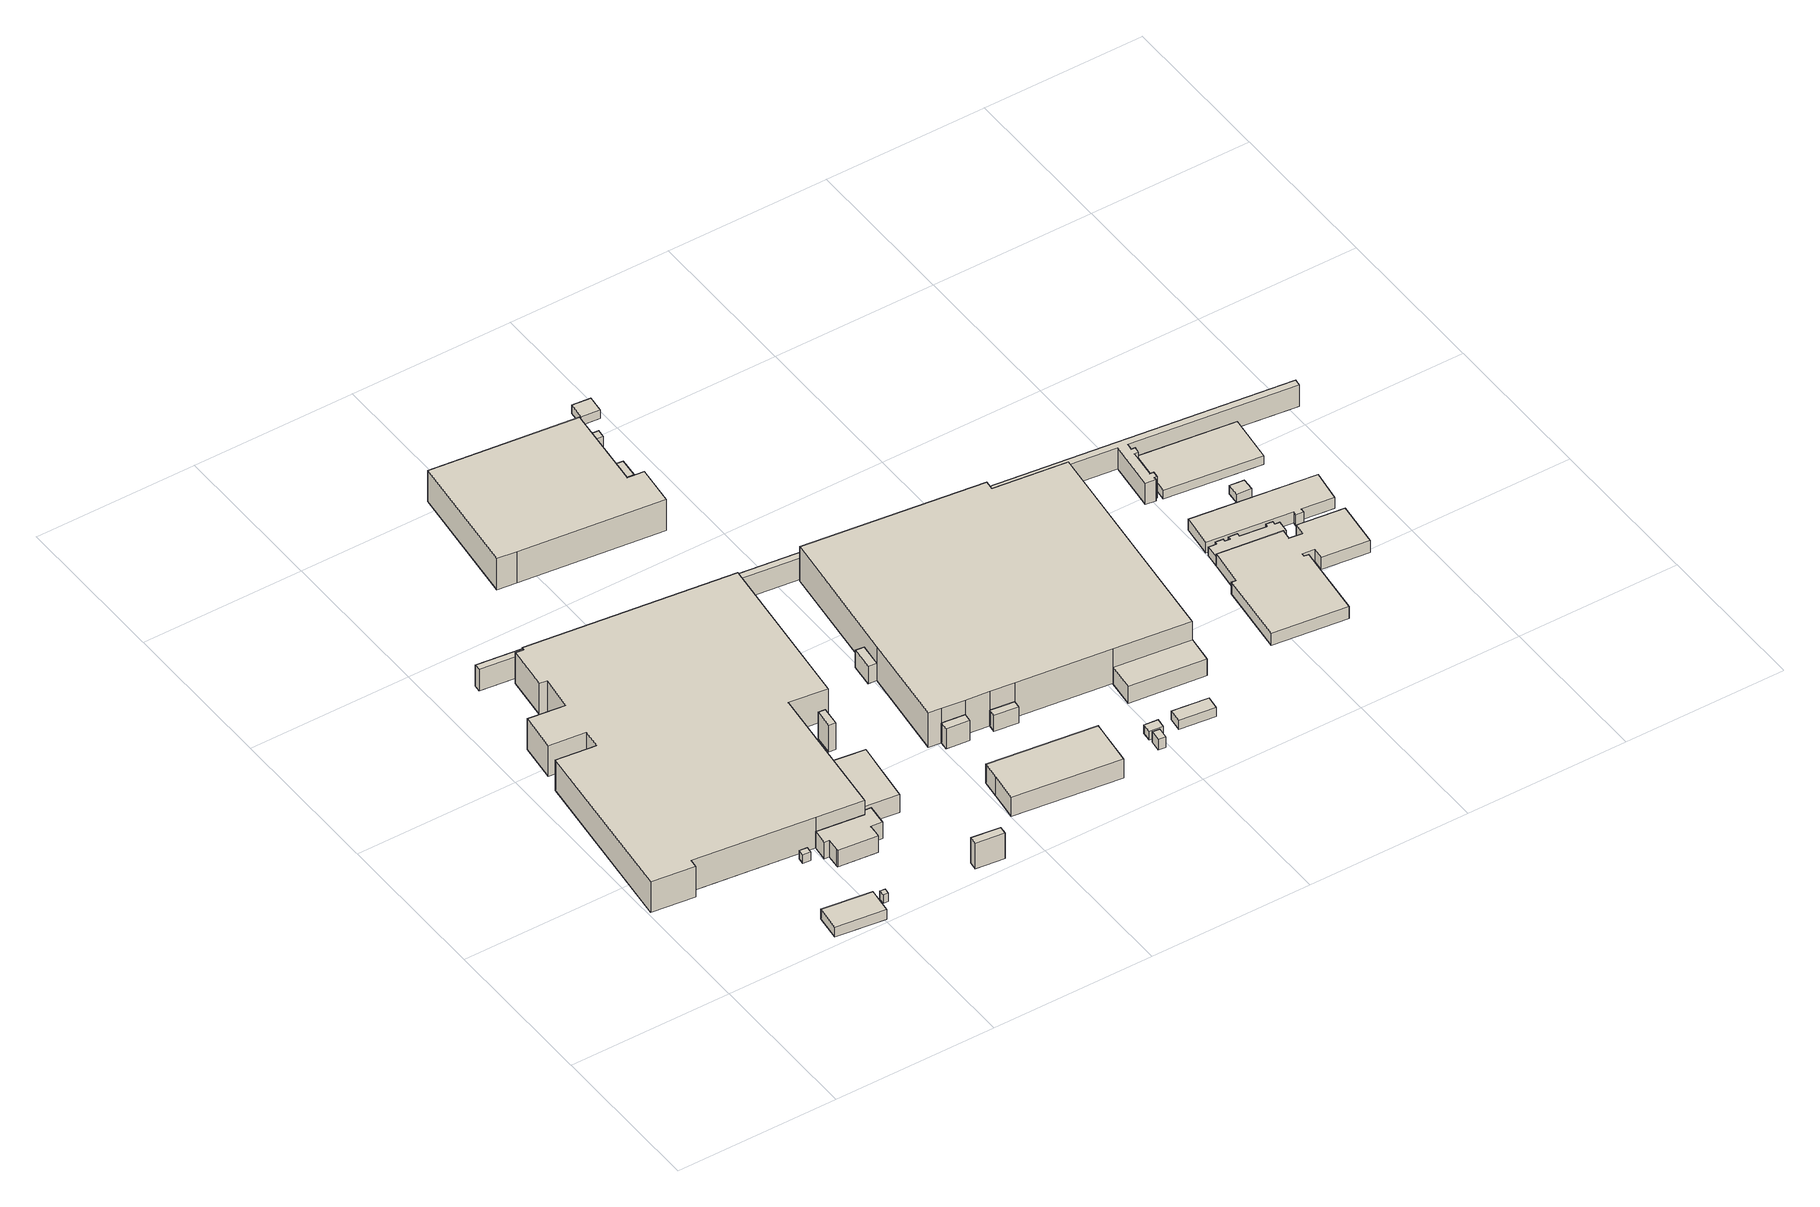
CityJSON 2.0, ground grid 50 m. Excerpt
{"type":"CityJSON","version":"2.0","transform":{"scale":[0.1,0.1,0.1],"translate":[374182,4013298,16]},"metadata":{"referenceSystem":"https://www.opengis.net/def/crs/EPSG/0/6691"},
"CityObjects":{
"building1":{"type":"Building","attributes":{"枝番":1,"利根川水系渡良瀬川洪水浸水想定区域（計画規模）.規模":"L1","利根川水系渡良瀬川洪水浸水想定区域（計画規模）.浸水ランク":"1","利根川水系渡良瀬川洪水浸水想定区域（計画規模）.浸水深":0.06,"利根川水系渡良瀬川洪水浸水想定区域（想定最大規模）.規模":"L2","利根川水系渡良瀬川洪水浸水想定区域（想定最大規模）.浸水ランク":"2","利根川水系渡良瀬川洪水浸水想定区域（想定最大規模）.浸水深":1.22,"利根川水系渡良瀬川洪水浸水想定区域（想定最大規模）.継続時間":88.9,"利根川水系矢場川洪水浸水想定区域（想定最大規模）.規模":"L2","利根川水系矢場川洪水浸水想定区域（想定最大規模）.浸水ランク":"1","利根川水系矢場川洪水浸水想定区域（想定最大規模）.浸水深":0.08,"利根川水系多々良川洪水浸水想定区域（想定最大規模）.規模":"L2","利根川水系多々良川洪水浸水想定区域（想定最大規模）.浸水ランク":"1","利根川水系多々良川洪水浸水想定区域（想定最大規模）.浸水深":0.07,"利根川水系利根川洪水浸水想定区域（計画規模）.規模":"L1","利根川水系利根川洪水浸水想定区域（計画規模）.浸水ランク":"2","利根川水系利根川洪水浸水想定区域（計画規模）.浸水深":2.2,"利根川水系利根川洪水浸水想定区域（想定最大規模）.規模":"L2","利根川水系利根川洪水浸水想定区域（想定最大規模）.浸水ランク":"3","利根川水系利根川洪水浸水想定区域（想定最大規模）.浸水深":4.43,"usage":"401","measuredHeight":9.3,"BuildingDetails.prefecture":"10","BuildingDetails.city":"10207","BuildingDetails.surveyYear":2016},"geometry":[{"type":"Solid","lod":"1","boundaries":[[[[0,1,2,3]],[[2,4,5,3]],[[1,6,4,2]],[[0,7,6,1]],[[3,5,7,0]],[[4,6,7,5]]]]}]},
"building2":{"type":"Building","attributes":{"枝番":1,"利根川水系渡良瀬川洪水浸水想定区域（計画規模）.規模":"L1","利根川水系渡良瀬川洪水浸水想定区域（計画規模）.浸水ランク":"1","利根川水系渡良瀬川洪水浸水想定区域（計画規模）.浸水深":0.27,"利根川水系渡良瀬川洪水浸水想定区域（想定最大規模）.規模":"L2","利根川水系渡良瀬川洪水浸水想定区域（想定最大規模）.浸水ランク":"2","利根川水系渡良瀬川洪水浸水想定区域（想定最大規模）.浸水深":1.32,"利根川水系渡良瀬川洪水浸水想定区域（想定最大規模）.継続時間":62.1,"利根川水系利根川洪水浸水想定区域（計画規模）.規模":"L1","利根川水系利根川洪水浸水想定区域（計画規模）.浸水ランク":"2","利根川水系利根川洪水浸水想定区域（計画規模）.浸水深":2.3,"利根川水系利根川洪水浸水想定区域（想定最大規模）.規模":"L2","利根川水系利根川洪水浸水想定区域（想定最大規模）.浸水ランク":"3","利根川水系利根川洪水浸水想定区域（想定最大規模）.浸水深":4.53,"BuildingDetails.prefecture":"10","BuildingDetails.city":"10207"},"geometry":[{"type":"Solid","lod":"1","boundaries":[[[[8,9,10,11]],[[10,12,13,11]],[[9,14,12,10]],[[8,15,14,9]],[[11,13,15,8]],[[12,14,15,13]]]]}]},
"building3":{"type":"Building","attributes":{"枝番":1,"利根川水系渡良瀬川洪水浸水想定区域（計画規模）.規模":"L1","利根川水系渡良瀬川洪水浸水想定区域（計画規模）.浸水ランク":"1","利根川水系渡良瀬川洪水浸水想定区域（計画規模）.浸水深":0.23,"利根川水系渡良瀬川洪水浸水想定区域（想定最大規模）.規模":"L2","利根川水系渡良瀬川洪水浸水想定区域（想定最大規模）.浸水ランク":"2","利根川水系渡良瀬川洪水浸水想定区域（想定最大規模）.浸水深":1.42,"利根川水系渡良瀬川洪水浸水想定区域（想定最大規模）.継続時間":85.4,"利根川水系利根川洪水浸水想定区域（計画規模）.規模":"L1","利根川水系利根川洪水浸水想定区域（計画規模）.浸水ランク":"2","利根川水系利根川洪水浸水想定区域（計画規模）.浸水深":2.4,"利根川水系利根川洪水浸水想定区域（想定最大規模）.規模":"L2","利根川水系利根川洪水浸水想定区域（想定最大規模）.浸水ランク":"3","利根川水系利根川洪水浸水想定区域（想定最大規模）.浸水深":4.63,"BuildingDetails.prefecture":"10","BuildingDetails.city":"10207"},"geometry":[{"type":"Solid","lod":"1","boundaries":[[[[16,17,18,19]],[[18,20,21,19]],[[17,22,20,18]],[[16,23,22,17]],[[19,21,23,16]],[[20,22,23,21]]]]}]},
"building4":{"type":"Building","attributes":{"枝番":1,"利根川水系渡良瀬川洪水浸水想定区域（計画規模）.規模":"L1","利根川水系渡良瀬川洪水浸水想定区域（計画規模）.浸水ランク":"1","利根川水系渡良瀬川洪水浸水想定区域（計画規模）.浸水深":0.05,"利根川水系渡良瀬川洪水浸水想定区域（想定最大規模）.規模":"L2","利根川水系渡良瀬川洪水浸水想定区域（想定最大規模）.浸水ランク":"2","利根川水系渡良瀬川洪水浸水想定区域（想定最大規模）.浸水深":1.12,"利根川水系渡良瀬川洪水浸水想定区域（想定最大規模）.継続時間":62.1,"利根川水系利根川洪水浸水想定区域（計画規模）.規模":"L1","利根川水系利根川洪水浸水想定区域（計画規模）.浸水ランク":"2","利根川水系利根川洪水浸水想定区域（計画規模）.浸水深":2.1,"利根川水系利根川洪水浸水想定区域（想定最大規模）.規模":"L2","利根川水系利根川洪水浸水想定区域（想定最大規模）.浸水ランク":"3","利根川水系利根川洪水浸水想定区域（想定最大規模）.浸水深":4.33,"measuredHeight":15.9,"BuildingDetails.prefecture":"10","BuildingDetails.city":"10207"},"geometry":[{"type":"Solid","lod":"1","boundaries":[[[[24,25,26,27,28,29,30,31,32,33,34,35]],[[34,36,37,35]],[[33,38,36,34]],[[32,39,38,33]],[[31,40,39,32]],[[30,41,40,31]],[[29,42,41,30]],[[28,43,42,29]],[[27,44,43,28]],[[26,45,44,27]],[[25,46,45,26]],[[24,47,46,25]],[[35,37,47,24]],[[36,38,39,40,41,42,43,44,45,46,47,37]]]]}]},
"building5":{"type":"Building","attributes":{"枝番":1,"利根川水系渡良瀬川洪水浸水想定区域（計画規模）.規模":"L1","利根川水系渡良瀬川洪水浸水想定区域（計画規模）.浸水ランク":"2","利根川水系渡良瀬川洪水浸水想定区域（計画規模）.浸水深":0.75,"利根川水系渡良瀬川洪水浸水想定区域（計画規模）.継続時間":4.7,"利根川水系渡良瀬川洪水浸水想定区域（想定最大規模）.規模":"L2","利根川水系渡良瀬川洪水浸水想定区域（想定最大規模）.浸水ランク":"2","利根川水系渡良瀬川洪水浸水想定区域（想定最大規模）.浸水深":1.42,"利根川水系渡良瀬川洪水浸水想定区域（想定最大規模）.継続時間":76.4,"利根川水系矢場川洪水浸水想定区域（想定最大規模）.規模":"L2","利根川水系矢場川洪水浸水想定区域（想定最大規模）.浸水ランク":"1","利根川水系矢場川洪水浸水想定区域（想定最大規模）.浸水深":0.11,"利根川水系多々良川洪水浸水想定区域（想定最大規模）.規模":"L2","利根川水系多々良川洪水浸水想定区域（想定最大規模）.浸水ランク":"1","利根川水系多々良川洪水浸水想定区域（想定最大規模）.浸水深":0.09,"利根川水系利根川洪水浸水想定区域（計画規模）.規模":"L1","利根川水系利根川洪水浸水想定区域（計画規模）.浸水ランク":"2","利根川水系利根川洪水浸水想定区域（計画規模）.浸水深":2.4,"利根川水系利根川洪水浸水想定区域（想定最大規模）.規模":"L2","利根川水系利根川洪水浸水想定区域（想定最大規模）.浸水ランク":"3","利根川水系利根川洪水浸水想定区域（想定最大規模）.浸水深":4.63,"usage":"441","measuredHeight":21.7,"BuildingDetails.prefecture":"10","BuildingDetails.city":"10207","BuildingDetails.surveyYear":2016},"geometry":[{"type":"Solid","lod":"1","boundaries":[[[[26,48,49,50,51,52,53,54,55,56,57,58,59,60,61,62,63,64,27]],[[64,65,66,27]],[[63,67,65,64]],[[62,68,67,63]],[[61,69,68,62]],[[60,70,69,61]],[[59,71,70,60]],[[58,72,71,59]],[[57,73,72,58]],[[56,74,73,57]],[[55,75,74,56]],[[54,76,75,55]],[[53,77,76,54]],[[52,78,77,53]],[[51,79,78,52]],[[50,80,79,51]],[[49,81,80,50]],[[48,82,81,49]],[[26,83,82,48]],[[27,66,83,26]],[[65,67,68,69,70,71,72,73,74,75,76,77,78,79,80,81,82,83,66]]]]}]},
"building6":{"type":"Building","attributes":{"枝番":1,"利根川水系渡良瀬川洪水浸水想定区域（計画規模）.規模":"L1","利根川水系渡良瀬川洪水浸水想定区域（計画規模）.浸水ランク":"1","利根川水系渡良瀬川洪水浸水想定区域（計画規模）.浸水深":0.37,"利根川水系渡良瀬川洪水浸水想定区域（想定最大規模）.規模":"L2","利根川水系渡良瀬川洪水浸水想定区域（想定最大規模）.浸水ランク":"2","利根川水系渡良瀬川洪水浸水想定区域（想定最大規模）.浸水深":1.42,"利根川水系渡良瀬川洪水浸水想定区域（想定最大規模）.継続時間":62.1,"利根川水系利根川洪水浸水想定区域（計画規模）.規模":"L1","利根川水系利根川洪水浸水想定区域（計画規模）.浸水ランク":"2","利根川水系利根川洪水浸水想定区域（計画規模）.浸水深":2.4,"利根川水系利根川洪水浸水想定区域（想定最大規模）.規模":"L2","利根川水系利根川洪水浸水想定区域（想定最大規模）.浸水ランク":"3","利根川水系利根川洪水浸水想定区域（想定最大規模）.浸水深":4.63,"measuredHeight":11.4,"BuildingDetails.prefecture":"10","BuildingDetails.city":"10207"},"geometry":[{"type":"Solid","lod":"1","boundaries":[[[[84,85,86,87]],[[86,88,89,87]],[[85,90,88,86]],[[84,91,90,85]],[[87,89,91,84]],[[88,90,91,89]]]]}]},
"building7":{"type":"Building","attributes":{"枝番":1,"利根川水系渡良瀬川洪水浸水想定区域（計画規模）.規模":"L1","利根川水系渡良瀬川洪水浸水想定区域（計画規模）.浸水ランク":"1","利根川水系渡良瀬川洪水浸水想定区域（計画規模）.浸水深":0.23,"利根川水系渡良瀬川洪水浸水想定区域（想定最大規模）.規模":"L2","利根川水系渡良瀬川洪水浸水想定区域（想定最大規模）.浸水ランク":"2","利根川水系渡良瀬川洪水浸水想定区域（想定最大規模）.浸水深":1.42,"利根川水系渡良瀬川洪水浸水想定区域（想定最大規模）.継続時間":95,"利根川水系利根川洪水浸水想定区域（計画規模）.規模":"L1","利根川水系利根川洪水浸水想定区域（計画規模）.浸水ランク":"2","利根川水系利根川洪水浸水想定区域（計画規模）.浸水深":2.4,"利根川水系利根川洪水浸水想定区域（想定最大規模）.規模":"L2","利根川水系利根川洪水浸水想定区域（想定最大規模）.浸水ランク":"3","利根川水系利根川洪水浸水想定区域（想定最大規模）.浸水深":4.63,"measuredHeight":11,"BuildingDetails.prefecture":"10","BuildingDetails.city":"10207"},"geometry":[{"type":"Solid","lod":"1","boundaries":[[[[92,93,94,95]],[[94,96,97,95]],[[93,98,96,94]],[[92,99,98,93]],[[95,97,99,92]],[[96,98,99,97]]]]}]},
"building8":{"type":"Building","attributes":{"枝番":1,"利根川水系渡良瀬川洪水浸水想定区域（計画規模）.規模":"L1","利根川水系渡良瀬川洪水浸水想定区域（計画規模）.浸水ランク":"1","利根川水系渡良瀬川洪水浸水想定区域（計画規模）.浸水深":0.24,"利根川水系渡良瀬川洪水浸水想定区域（想定最大規模）.規模":"L2","利根川水系渡良瀬川洪水浸水想定区域（想定最大規模）.浸水ランク":"2","利根川水系渡良瀬川洪水浸水想定区域（想定最大規模）.浸水深":1.22,"利根川水系渡良瀬川洪水浸水想定区域（想定最大規模）.継続時間":85.4,"利根川水系利根川洪水浸水想定区域（計画規模）.規模":"L1","利根川水系利根川洪水浸水想定区域（計画規模）.浸水ランク":"2","利根川水系利根川洪水浸水想定区域（計画規模）.浸水深":2.2,"利根川水系利根川洪水浸水想定区域（想定最大規模）.規模":"L2","利根川水系利根川洪水浸水想定区域（想定最大規模）.浸水ランク":"3","利根川水系利根川洪水浸水想定区域（想定最大規模）.浸水深":4.43,"measuredHeight":9.6,"BuildingDetails.prefecture":"10","BuildingDetails.city":"10207"},"geometry":[{"type":"Solid","lod":"1","boundaries":[[[[100,101,102,103]],[[102,104,105,103]],[[101,106,104,102]],[[100,107,106,101]],[[103,105,107,100]],[[104,106,107,105]]]]}]},
"building9":{"type":"Building","attributes":{"枝番":1,"利根川水系渡良瀬川洪水浸水想定区域（計画規模）.規模":"L1","利根川水系渡良瀬川洪水浸水想定区域（計画規模）.浸水ランク":"2","利根川水系渡良瀬川洪水浸水想定区域（計画規模）.浸水深":0.93,"利根川水系渡良瀬川洪水浸水想定区域（計画規模）.継続時間":5.6,"利根川水系渡良瀬川洪水浸水想定区域（想定最大規模）.規模":"L2","利根川水系渡良瀬川洪水浸水想定区域（想定最大規模）.浸水ランク":"2","利根川水系渡良瀬川洪水浸水想定区域（想定最大規模）.浸水深":1.42,"利根川水系渡良瀬川洪水浸水想定区域（想定最大規模）.継続時間":86,"利根川水系矢場川洪水浸水想定区域（想定最大規模）.規模":"L2","利根川水系矢場川洪水浸水想定区域（想定最大規模）.浸水ランク":"1","利根川水系矢場川洪水浸水想定区域（想定最大規模）.浸水深":0.15,"利根川水系多々良川洪水浸水想定区域（想定最大規模）.規模":"L2","利根川水系多々良川洪水浸水想定区域（想定最大規模）.浸水ランク":"1","利根川水系多々良川洪水浸水想定区域（想定最大規模）.浸水深":0.13,"利根川水系利根川洪水浸水想定区域（計画規模）.規模":"L1","利根川水系利根川洪水浸水想定区域（計画規模）.浸水ランク":"2","利根川水系利根川洪水浸水想定区域（計画規模）.浸水深":2.4,"利根川水系利根川洪水浸水想定区域（想定最大規模）.規模":"L2","利根川水系利根川洪水浸水想定区域（想定最大規模）.浸水ランク":"3","利根川水系利根川洪水浸水想定区域（想定最大規模）.浸水深":4.63,"usage":"441","measuredHeight":14.1,"BuildingDetails.prefecture":"10","BuildingDetails.city":"10207","BuildingDetails.surveyYear":2016},"geometry":[{"type":"Solid","lod":"1","boundaries":[[[[108,109,110,111,112,113,114]],[[113,115,116,114]],[[112,117,115,113]],[[111,118,117,112]],[[110,119,118,111]],[[109,120,119,110]],[[108,121,120,109]],[[114,116,121,108]],[[115,117,118,119,120,121,116]]]]}]},
"building10":{"type":"Building","attributes":{"枝番":1,"利根川水系渡良瀬川洪水浸水想定区域（計画規模）.規模":"L1","利根川水系渡良瀬川洪水浸水想定区域（計画規模）.浸水ランク":"1","利根川水系渡良瀬川洪水浸水想定区域（計画規模）.浸水深":0.35,"利根川水系渡良瀬川洪水浸水想定区域（想定最大規模）.規模":"L2","利根川水系渡良瀬川洪水浸水想定区域（想定最大規模）.浸水ランク":"2","利根川水系渡良瀬川洪水浸水想定区域（想定最大規模）.浸水深":1.42,"利根川水系渡良瀬川洪水浸水想定区域（想定最大規模）.継続時間":99.9,"利根川水系利根川洪水浸水想定区域（計画規模）.規模":"L1","利根川水系利根川洪水浸水想定区域（計画規模）.浸水ランク":"2","利根川水系利根川洪水浸水想定区域（計画規模）.浸水深":2.4,"利根川水系利根川洪水浸水想定区域（想定最大規模）.規模":"L2","利根川水系利根川洪水浸水想定区域（想定最大規模）.浸水ランク":"3","利根川水系利根川洪水浸水想定区域（想定最大規模）.浸水深":4.63,"usage":"441","measuredHeight":10.3,"BuildingDetails.prefecture":"10","BuildingDetails.city":"10207","BuildingDetails.surveyYear":2016},"geometry":[{"type":"Solid","lod":"1","boundaries":[[[[122,123,124,125]],[[124,126,127,125]],[[123,128,126,124]],[[122,129,128,123]],[[125,127,129,122]],[[126,128,129,127]]]]}]},
"building11":{"type":"Building","attributes":{"枝番":1,"利根川水系渡良瀬川洪水浸水想定区域（計画規模）.規模":"L1","利根川水系渡良瀬川洪水浸水想定区域（計画規模）.浸水ランク":"1","利根川水系渡良瀬川洪水浸水想定区域（計画規模）.浸水深":0.28,"利根川水系渡良瀬川洪水浸水想定区域（想定最大規模）.規模":"L2","利根川水系渡良瀬川洪水浸水想定区域（想定最大規模）.浸水ランク":"2","利根川水系渡良瀬川洪水浸水想定区域（想定最大規模）.浸水深":1.42,"利根川水系渡良瀬川洪水浸水想定区域（想定最大規模）.継続時間":93.1,"利根川水系利根川洪水浸水想定区域（計画規模）.規模":"L1","利根川水系利根川洪水浸水想定区域（計画規模）.浸水ランク":"2","利根川水系利根川洪水浸水想定区域（計画規模）.浸水深":2.4,"利根川水系利根川洪水浸水想定区域（想定最大規模）.規模":"L2","利根川水系利根川洪水浸水想定区域（想定最大規模）.浸水ランク":"3","利根川水系利根川洪水浸水想定区域（想定最大規模）.浸水深":4.63,"usage":"431","measuredHeight":7.3,"BuildingDetails.prefecture":"10","BuildingDetails.city":"10207","BuildingDetails.surveyYear":2016},"geometry":[{"type":"Solid","lod":"1","boundaries":[[[[130,131,132,133,134,135]],[[134,136,137,135]],[[133,138,136,134]],[[132,139,138,133]],[[131,140,139,132]],[[130,141,140,131]],[[135,137,141,130]],[[136,138,139,140,141,137]]]]}]},
"building12":{"type":"Building","attributes":{"枝番":1,"利根川水系渡良瀬川洪水浸水想定区域（計画規模）.規模":"L1","利根川水系渡良瀬川洪水浸水想定区域（計画規模）.浸水ランク":"1","利根川水系渡良瀬川洪水浸水想定区域（計画規模）.浸水深":0.46,"利根川水系渡良瀬川洪水浸水想定区域（想定最大規模）.規模":"L2","利根川水系渡良瀬川洪水浸水想定区域（想定最大規模）.浸水ランク":"2","利根川水系渡良瀬川洪水浸水想定区域（想定最大規模）.浸水深":1.32,"利根川水系渡良瀬川洪水浸水想定区域（想定最大規模）.継続時間":74.5,"利根川水系利根川洪水浸水想定区域（計画規模）.規模":"L1","利根川水系利根川洪水浸水想定区域（計画規模）.浸水ランク":"2","利根川水系利根川洪水浸水想定区域（計画規模）.浸水深":2.3,"利根川水系利根川洪水浸水想定区域（想定最大規模）.規模":"L2","利根川水系利根川洪水浸水想定区域（想定最大規模）.浸水ランク":"3","利根川水系利根川洪水浸水想定区域（想定最大規模）.浸水深":4.53,"usage":"441","measuredHeight":9.1,"BuildingDetails.prefecture":"10","BuildingDetails.city":"10207","BuildingDetails.surveyYear":2016},"geometry":[{"type":"Solid","lod":"1","boundaries":[[[[142,143,144,145]],[[144,146,147,145]],[[143,148,146,144]],[[142,149,148,143]],[[145,147,149,142]],[[146,148,149,147]]]]}]},
"building13":{"type":"Building","attributes":{"枝番":1,"利根川水系渡良瀬川洪水浸水想定区域（計画規模）.規模":"L1","利根川水系渡良瀬川洪水浸水想定区域（計画規模）.浸水ランク":"1","利根川水系渡良瀬川洪水浸水想定区域（計画規模）.浸水深":0.25,"利根川水系渡良瀬川洪水浸水想定区域（想定最大規模）.規模":"L2","利根川水系渡良瀬川洪水浸水想定区域（想定最大規模）.浸水ランク":"2","利根川水系渡良瀬川洪水浸水想定区域（想定最大規模）.浸水深":1.32,"利根川水系渡良瀬川洪水浸水想定区域（想定最大規模）.継続時間":99.9,"利根川水系利根川洪水浸水想定区域（計画規模）.規模":"L1","利根川水系利根川洪水浸水想定区域（計画規模）.浸水ランク":"2","利根川水系利根川洪水浸水想定区域（計画規模）.浸水深":2.3,"利根川水系利根川洪水浸水想定区域（想定最大規模）.規模":"L2","利根川水系利根川洪水浸水想定区域（想定最大規模）.浸水ランク":"3","利根川水系利根川洪水浸水想定区域（想定最大規模）.浸水深":4.53,"usage":"441","measuredHeight":9.2,"BuildingDetails.prefecture":"10","BuildingDetails.city":"10207","BuildingDetails.surveyYear":2016},"geometry":[{"type":"Solid","lod":"1","boundaries":[[[[150,151,152,153]],[[152,154,155,153]],[[151,156,154,152]],[[150,157,156,151]],[[153,155,157,150]],[[154,156,157,155]]]]}]},
"building14":{"type":"Building","attributes":{"枝番":1,"利根川水系渡良瀬川洪水浸水想定区域（計画規模）.規模":"L1","利根川水系渡良瀬川洪水浸水想定区域（計画規模）.浸水ランク":"2","利根川水系渡良瀬川洪水浸水想定区域（計画規模）.浸水深":0.63,"利根川水系渡良瀬川洪水浸水想定区域（計画規模）.継続時間":5.1,"利根川水系渡良瀬川洪水浸水想定区域（想定最大規模）.規模":"L2","利根川水系渡良瀬川洪水浸水想定区域（想定最大規模）.浸水ランク":"2","利根川水系渡良瀬川洪水浸水想定区域（想定最大規模）.浸水深":1.32,"利根川水系渡良瀬川洪水浸水想定区域（想定最大規模）.継続時間":90,"利根川水系矢場川洪水浸水想定区域（想定最大規模）.規模":"L2","利根川水系矢場川洪水浸水想定区域（想定最大規模）.浸水ランク":"1","利根川水系矢場川洪水浸水想定区域（想定最大規模）.浸水深":0.05,"利根川水系多々良川洪水浸水想定区域（想定最大規模）.規模":"L2","利根川水系多々良川洪水浸水想定区域（想定最大規模）.浸水ランク":"1","利根川水系多々良川洪水浸水想定区域（想定最大規模）.浸水深":0.03,"利根川水系利根川洪水浸水想定区域（計画規模）.規模":"L1","利根川水系利根川洪水浸水想定区域（計画規模）.浸水ランク":"2","利根川水系利根川洪水浸水想定区域（計画規模）.浸水深":2.3,"利根川水系利根川洪水浸水想定区域（想定最大規模）.規模":"L2","利根川水系利根川洪水浸水想定区域（想定最大規模）.浸水ランク":"3","利根川水系利根川洪水浸水想定区域（想定最大規模）.浸水深":4.53,"usage":"454","measuredHeight":5.3,"BuildingDetails.prefecture":"10","BuildingDetails.city":"10207","BuildingDetails.surveyYear":2016},"geometry":[{"type":"Solid","lod":"1","boundaries":[[[[158,159,160,161]],[[160,162,163,161]],[[159,164,162,160]],[[158,165,164,159]],[[161,163,165,158]],[[162,164,165,163]]]]}]},
"building15":{"type":"Building","attributes":{"枝番":1,"利根川水系渡良瀬川洪水浸水想定区域（計画規模）.規模":"L1","利根川水系渡良瀬川洪水浸水想定区域（計画規模）.浸水ランク":"2","利根川水系渡良瀬川洪水浸水想定区域（計画規模）.浸水深":0.79,"利根川水系渡良瀬川洪水浸水想定区域（計画規模）.継続時間":6.6,"利根川水系渡良瀬川洪水浸水想定区域（想定最大規模）.規模":"L2","利根川水系渡良瀬川洪水浸水想定区域（想定最大規模）.浸水ランク":"2","利根川水系渡良瀬川洪水浸水想定区域（想定最大規模）.浸水深":1.42,"利根川水系渡良瀬川洪水浸水想定区域（想定最大規模）.継続時間":98.1,"利根川水系矢場川洪水浸水想定区域（想定最大規模）.規模":"L2","利根川水系矢場川洪水浸水想定区域（想定最大規模）.浸水ランク":"1","利根川水系矢場川洪水浸水想定区域（想定最大規模）.浸水深":0.06,"利根川水系多々良川洪水浸水想定区域（想定最大規模）.規模":"L2","利根川水系多々良川洪水浸水想定区域（想定最大規模）.浸水ランク":"1","利根川水系多々良川洪水浸水想定区域（想定最大規模）.浸水深":0.04,"利根川水系利根川洪水浸水想定区域（計画規模）.規模":"L1","利根川水系利根川洪水浸水想定区域（計画規模）.浸水ランク":"2","利根川水系利根川洪水浸水想定区域（計画規模）.浸水深":2.4,"利根川水系利根川洪水浸水想定区域（想定最大規模）.規模":"L2","利根川水系利根川洪水浸水想定区域（想定最大規模）.浸水ランク":"3","利根川水系利根川洪水浸水想定区域（想定最大規模）.浸水深":4.63,"usage":"454","measuredHeight":3.7,"BuildingDetails.prefecture":"10","BuildingDetails.city":"10207","BuildingDetails.surveyYear":2016},"geometry":[{"type":"Solid","lod":"1","boundaries":[[[[166,167,168,169]],[[168,170,171,169]],[[167,172,170,168]],[[166,173,172,167]],[[169,171,173,166]],[[170,172,173,171]]]]}]},
"building16":{"type":"Building","attributes":{"枝番":1,"利根川水系渡良瀬川洪水浸水想定区域（計画規模）.規模":"L1","利根川水系渡良瀬川洪水浸水想定区域（計画規模）.浸水ランク":"1","利根川水系渡良瀬川洪水浸水想定区域（計画規模）.浸水深":0.21,"利根川水系渡良瀬川洪水浸水想定区域（想定最大規模）.規模":"L2","利根川水系渡良瀬川洪水浸水想定区域（想定最大規模）.浸水ランク":"2","利根川水系渡良瀬川洪水浸水想定区域（想定最大規模）.浸水深":1.42,"利根川水系渡良瀬川洪水浸水想定区域（想定最大規模）.継続時間":114.6,"利根川水系利根川洪水浸水想定区域（計画規模）.規模":"L1","利根川水系利根川洪水浸水想定区域（計画規模）.浸水ランク":"2","利根川水系利根川洪水浸水想定区域（計画規模）.浸水深":2.4,"利根川水系利根川洪水浸水想定区域（想定最大規模）.規模":"L2","利根川水系利根川洪水浸水想定区域（想定最大規模）.浸水ランク":"3","利根川水系利根川洪水浸水想定区域（想定最大規模）.浸水深":4.63,"usage":"431","measuredHeight":5,"BuildingDetails.prefecture":"10","BuildingDetails.city":"10207","BuildingDetails.surveyYear":2016},"geometry":[{"type":"Solid","lod":"1","boundaries":[[[[174,175,176,177]],[[176,178,179,177]],[[175,180,178,176]],[[174,181,180,175]],[[177,179,181,174]],[[178,180,181,179]]]]}]},
"building17":{"type":"Building","attributes":{"枝番":1,"利根川水系渡良瀬川洪水浸水想定区域（計画規模）.規模":"L1","利根川水系渡良瀬川洪水浸水想定区域（計画規模）.浸水ランク":"1","利根川水系渡良瀬川洪水浸水想定区域（計画規模）.浸水深":0.21,"利根川水系渡良瀬川洪水浸水想定区域（想定最大規模）.規模":"L2","利根川水系渡良瀬川洪水浸水想定区域（想定最大規模）.浸水ランク":"2","利根川水系渡良瀬川洪水浸水想定区域（想定最大規模）.浸水深":1.42,"利根川水系渡良瀬川洪水浸水想定区域（想定最大規模）.継続時間":114.6,"利根川水系利根川洪水浸水想定区域（計画規模）.規模":"L1","利根川水系利根川洪水浸水想定区域（計画規模）.浸水ランク":"2","利根川水系利根川洪水浸水想定区域（計画規模）.浸水深":2.4,"利根川水系利根川洪水浸水想定区域（想定最大規模）.規模":"L2","利根川水系利根川洪水浸水想定区域（想定最大規模）.浸水ランク":"3","利根川水系利根川洪水浸水想定区域（想定最大規模）.浸水深":4.63,"usage":"454","measuredHeight":3.2,"BuildingDetails.prefecture":"10","BuildingDetails.city":"10207","BuildingDetails.surveyYear":2016},"geometry":[{"type":"Solid","lod":"1","boundaries":[[[[182,183,184,185]],[[184,186,187,185]],[[183,188,186,184]],[[182,189,188,183]],[[185,187,189,182]],[[186,188,189,187]]]]}]},
"building18":{"type":"Building","attributes":{"枝番":1,"利根川水系渡良瀬川洪水浸水想定区域（計画規模）.規模":"L1","利根川水系渡良瀬川洪水浸水想定区域（計画規模）.浸水ランク":"2","利根川水系渡良瀬川洪水浸水想定区域（計画規模）.浸水深":0.8,"利根川水系渡良瀬川洪水浸水想定区域（計画規模）.継続時間":6.6,"利根川水系渡良瀬川洪水浸水想定区域（想定最大規模）.規模":"L2","利根川水系渡良瀬川洪水浸水想定区域（想定最大規模）.浸水ランク":"2","利根川水系渡良瀬川洪水浸水想定区域（想定最大規模）.浸水深":1.52,"利根川水系渡良瀬川洪水浸水想定区域（想定最大規模）.継続時間":98.1,"利根川水系矢場川洪水浸水想定区域（想定最大規模）.規模":"L2","利根川水系矢場川洪水浸水想定区域（想定最大規模）.浸水ランク":"1","利根川水系矢場川洪水浸水想定区域（想定最大規模）.浸水深":0.07,"利根川水系多々良川洪水浸水想定区域（想定最大規模）.規模":"L2","利根川水系多々良川洪水浸水想定区域（想定最大規模）.浸水ランク":"1","利根川水系多々良川洪水浸水想定区域（想定最大規模）.浸水深":0.04,"利根川水系利根川洪水浸水想定区域（計画規模）.規模":"L1","利根川水系利根川洪水浸水想定区域（計画規模）.浸水ランク":"2","利根川水系利根川洪水浸水想定区域（計画規模）.浸水深":2.5,"利根川水系利根川洪水浸水想定区域（想定最大規模）.規模":"L2","利根川水系利根川洪水浸水想定区域（想定最大規模）.浸水ランク":"3","利根川水系利根川洪水浸水想定区域（想定最大規模）.浸水深":4.73,"usage":"454","BuildingDetails.prefecture":"10","BuildingDetails.city":"10207","BuildingDetails.surveyYear":2016},"geometry":[{"type":"Solid","lod":"1","boundaries":[[[[190,191,192,193]],[[192,194,195,193]],[[191,196,194,192]],[[190,197,196,191]],[[193,195,197,190]],[[194,196,197,195]]]]}]},
"building19":{"type":"Building","attributes":{"枝番":1,"利根川水系渡良瀬川洪水浸水想定区域（計画規模）.規模":"L1","利根川水系渡良瀬川洪水浸水想定区域（計画規模）.浸水ランク":"2","利根川水系渡良瀬川洪水浸水想定区域（計画規模）.浸水深":0.56,"利根川水系渡良瀬川洪水浸水想定区域（想定最大規模）.規模":"L2","利根川水系渡良瀬川洪水浸水想定区域（想定最大規模）.浸水ランク":"2","利根川水系渡良瀬川洪水浸水想定区域（想定最大規模）.浸水深":1.42,"利根川水系渡良瀬川洪水浸水想定区域（想定最大規模）.継続時間":83.6,"利根川水系矢場川洪水浸水想定区域（想定最大規模）.規模":"L2","利根川水系多々良川洪水浸水想定区域（想定最大規模）.規模":"L2","利根川水系利根川洪水浸水想定区域（計画規模）.規模":"L1","利根川水系利根川洪水浸水想定区域（計画規模）.浸水ランク":"2","利根川水系利根川洪水浸水想定区域（計画規模）.浸水深":2.4,"利根川水系利根川洪水浸水想定区域（想定最大規模）.規模":"L2","利根川水系利根川洪水浸水想定区域（想定最大規模）.浸水ランク":"3","利根川水系利根川洪水浸水想定区域（想定最大規模）.浸水深":4.63,"usage":"441","measuredHeight":28.9,"BuildingDetails.prefecture":"10","BuildingDetails.city":"10207","BuildingDetails.surveyYear":2016},"geometry":[{"type":"Solid","lod":"1","boundaries":[[[[198,152,151,124,123,199,145,200,201,202,203,204]],[[203,205,206,204]],[[202,207,205,203]],[[201,208,207,202]],[[200,209,208,201]],[[145,210,209,200]],[[199,211,210,145]],[[123,212,211,199]],[[124,213,212,123]],[[151,214,213,124]],[[152,215,214,151]],[[198,216,215,152]],[[204,206,216,198]],[[205,207,208,209,210,211,212,213,214,215,216,206]]]]}]},
"building20":{"type":"Building","attributes":{"枝番":1,"利根川水系渡良瀬川洪水浸水想定区域（計画規模）.規模":"L1","利根川水系渡良瀬川洪水浸水想定区域（計画規模）.浸水ランク":"1","利根川水系渡良瀬川洪水浸水想定区域（計画規模）.浸水深":0.12,"利根川水系渡良瀬川洪水浸水想定区域（想定最大規模）.規模":"L2","利根川水系渡良瀬川洪水浸水想定区域（想定最大規模）.浸水ランク":"2","利根川水系渡良瀬川洪水浸水想定区域（想定最大規模）.浸水深":1.32,"利根川水系渡良瀬川洪水浸水想定区域（想定最大規模）.継続時間":134.5,"利根川水系利根川洪水浸水想定区域（計画規模）.規模":"L1","利根川水系利根川洪水浸水想定区域（計画規模）.浸水ランク":"2","利根川水系利根川洪水浸水想定区域（計画規模）.浸水深":2.3,"利根川水系利根川洪水浸水想定区域（想定最大規模）.規模":"L2","利根川水系利根川洪水浸水想定区域（想定最大規模）.浸水ランク":"3","利根川水系利根川洪水浸水想定区域（想定最大規模）.浸水深":4.53,"measuredHeight":3.3,"BuildingDetails.prefecture":"10","BuildingDetails.city":"10207"},"geometry":[{"type":"Solid","lod":"1","boundaries":[[[[217,218,219,220]],[[219,221,222,220]],[[218,223,221,219]],[[217,224,223,218]],[[220,222,224,217]],[[221,223,224,222]]]]}]},
"building21":{"type":"Building","attributes":{"枝番":1,"利根川水系渡良瀬川洪水浸水想定区域（計画規模）.規模":"L1","利根川水系渡良瀬川洪水浸水想定区域（計画規模）.浸水ランク":"2","利根川水系渡良瀬川洪水浸水想定区域（計画規模）.浸水深":0.65,"利根川水系渡良瀬川洪水浸水想定区域（計画規模）.継続時間":5.7,"利根川水系渡良瀬川洪水浸水想定区域（想定最大規模）.規模":"L2","利根川水系渡良瀬川洪水浸水想定区域（想定最大規模）.浸水ランク":"2","利根川水系渡良瀬川洪水浸水想定区域（想定最大規模）.浸水深":1.42,"利根川水系渡良瀬川洪水浸水想定区域（想定最大規模）.継続時間":106.9,"利根川水系矢場川洪水浸水想定区域（想定最大規模）.規模":"L2","利根川水系矢場川洪水浸水想定区域（想定最大規模）.浸水ランク":"1","利根川水系矢場川洪水浸水想定区域（想定最大規模）.浸水深":0.26,"利根川水系多々良川洪水浸水想定区域（想定最大規模）.規模":"L2","利根川水系多々良川洪水浸水想定区域（想定最大規模）.浸水ランク":"1","利根川水系多々良川洪水浸水想定区域（想定最大規模）.浸水深":0.02,"利根川水系利根川洪水浸水想定区域（計画規模）.規模":"L1","利根川水系利根川洪水浸水想定区域（計画規模）.浸水ランク":"2","利根川水系利根川洪水浸水想定区域（計画規模）.浸水深":2.4,"利根川水系利根川洪水浸水想定区域（想定最大規模）.規模":"L2","利根川水系利根川洪水浸水想定区域（想定最大規模）.浸水ランク":"3","利根川水系利根川洪水浸水想定区域（想定最大規模）.浸水深":4.63,"measuredHeight":9.3,"BuildingDetails.prefecture":"10","BuildingDetails.city":"10207"},"geometry":[{"type":"Solid","lod":"1","boundaries":[[[[225,226,227,228,229,230,231,232,233,234,235,236,237,238,239,240]],[[239,241,242,240]],[[238,243,241,239]],[[237,244,243,238]],[[236,245,244,237]],[[235,246,245,236]],[[234,247,246,235]],[[233,248,247,234]],[[232,249,248,233]],[[231,250,249,232]],[[230,251,250,231]],[[229,252,251,230]],[[228,253,252,229]],[[227,254,253,228]],[[226,255,254,227]],[[225,256,255,226]],[[240,242,256,225]],[[241,243,244,245,246,247,248,249,250,251,252,253,254,255,256,242]]]]}]},
"building22":{"type":"Building","attributes":{"枝番":1,"利根川水系渡良瀬川洪水浸水想定区域（計画規模）.規模":"L1","利根川水系渡良瀬川洪水浸水想定区域（計画規模）.浸水ランク":"1","利根川水系渡良瀬川洪水浸水想定区域（計画規模）.浸水深":0.33,"利根川水系渡良瀬川洪水浸水想定区域（想定最大規模）.規模":"L2","利根川水系渡良瀬川洪水浸水想定区域（想定最大規模）.浸水ランク":"2","利根川水系渡良瀬川洪水浸水想定区域（想定最大規模）.浸水深":1.52,"利根川水系渡良瀬川洪水浸水想定区域（想定最大規模）.継続時間":103.7,"利根川水系利根川洪水浸水想定区域（計画規模）.規模":"L1","利根川水系利根川洪水浸水想定区域（計画規模）.浸水ランク":"2","利根川水系利根川洪水浸水想定区域（計画規模）.浸水深":2.5,"利根川水系利根川洪水浸水想定区域（想定最大規模）.規模":"L2","利根川水系利根川洪水浸水想定区域（想定最大規模）.浸水ランク":"3","利根川水系利根川洪水浸水想定区域（想定最大規模）.浸水深":4.73,"usage":"441","measuredHeight":7.7,"BuildingDetails.prefecture":"10","BuildingDetails.city":"10207","BuildingDetails.surveyYear":2016},"geometry":[{"type":"Solid","lod":"1","boundaries":[[[[257,258,259,260]],[[259,261,262,260]],[[258,263,261,259]],[[257,264,263,258]],[[260,262,264,257]],[[261,263,264,262]]]]}]},
"building23":{"type":"Building","attributes":{"枝番":1,"利根川水系渡良瀬川洪水浸水想定区域（計画規模）.規模":"L1","利根川水系渡良瀬川洪水浸水想定区域（計画規模）.浸水ランク":"2","利根川水系渡良瀬川洪水浸水想定区域（計画規模）.浸水深":0.54,"利根川水系渡良瀬川洪水浸水想定区域（計画規模）.継続時間":4.6,"利根川水系渡良瀬川洪水浸水想定区域（想定最大規模）.規模":"L2","利根川水系渡良瀬川洪水浸水想定区域（想定最大規模）.浸水ランク":"2","利根川水系渡良瀬川洪水浸水想定区域（想定最大規模）.浸水深":1.32,"利根川水系渡良瀬川洪水浸水想定区域（想定最大規模）.継続時間":93.1,"利根川水系利根川洪水浸水想定区域（計画規模）.規模":"L1","利根川水系利根川洪水浸水想定区域（計画規模）.浸水ランク":"2","利根川水系利根川洪水浸水想定区域（計画規模）.浸水深":2.3,"利根川水系利根川洪水浸水想定区域（想定最大規模）.規模":"L2","利根川水系利根川洪水浸水想定区域（想定最大規模）.浸水ランク":"3","利根川水系利根川洪水浸水想定区域（想定最大規模）.浸水深":4.53,"measuredHeight":28.8,"BuildingDetails.prefecture":"10","BuildingDetails.city":"10207"},"geometry":[{"type":"Solid","lod":"1","boundaries":[[[[265,266,267,268]],[[267,269,270,268]],[[266,271,269,267]],[[265,272,271,266]],[[268,270,272,265]],[[269,271,272,270]]]]}]},
"building24":{"type":"Building","attributes":{"枝番":1,"利根川水系渡良瀬川洪水浸水想定区域（計画規模）.規模":"L1","利根川水系渡良瀬川洪水浸水想定区域（計画規模）.浸水ランク":"1","利根川水系渡良瀬川洪水浸水想定区域（計画規模）.浸水深":0.37,"利根川水系渡良瀬川洪水浸水想定区域（想定最大規模）.規模":"L2","利根川水系渡良瀬川洪水浸水想定区域（想定最大規模）.浸水ランク":"2","利根川水系渡良瀬川洪水浸水想定区域（想定最大規模）.浸水深":1.42,"利根川水系渡良瀬川洪水浸水想定区域（想定最大規模）.継続時間":88.3,"利根川水系利根川洪水浸水想定区域（計画規模）.規模":"L1","利根川水系利根川洪水浸水想定区域（計画規模）.浸水ランク":"2","利根川水系利根川洪水浸水想定区域（計画規模）.浸水深":2.4,"利根川水系利根川洪水浸水想定区域（想定最大規模）.規模":"L2","利根川水系利根川洪水浸水想定区域（想定最大規模）.浸水ランク":"3","利根川水系利根川洪水浸水想定区域（想定最大規模）.浸水深":4.63,"usage":"401","measuredHeight":9.9,"BuildingDetails.prefecture":"10","BuildingDetails.city":"10207","BuildingDetails.surveyYear":2016},"geometry":[{"type":"Solid","lod":"1","boundaries":[[[[273,274,275,276,277,278,279,280,281,282,283,284,285,286,287,288]],[[287,289,290,288]],[[286,291,289,287]],[[285,292,291,286]],[[284,293,292,285]],[[283,294,293,284]],[[282,295,294,283]],[[281,296,295,282]],[[280,297,296,281]],[[279,298,297,280]],[[278,299,298,279]],[[277,300,299,278]],[[276,301,300,277]],[[275,302,301,276]],[[274,303,302,275]],[[273,304,303,274]],[[288,290,304,273]],[[289,291,292,293,294,295,296,297,298,299,300,301,302,303,304,290]]]]}]},
"building25":{"type":"Building","attributes":{"枝番":1,"利根川水系渡良瀬川洪水浸水想定区域（計画規模）.規模":"L1","利根川水系渡良瀬川洪水浸水想定区域（計画規模）.浸水ランク":"1","利根川水系渡良瀬川洪水浸水想定区域（計画規模）.浸水深":0.38,"利根川水系渡良瀬川洪水浸水想定区域（想定最大規模）.規模":"L2","利根川水系渡良瀬川洪水浸水想定区域（想定最大規模）.浸水ランク":"2","利根川水系渡良瀬川洪水浸水想定区域（想定最大規模）.浸水深":1.32,"利根川水系渡良瀬川洪水浸水想定区域（想定最大規模）.継続時間":86.5,"利根川水系利根川洪水浸水想定区域（計画規模）.規模":"L1","利根川水系利根川洪水浸水想定区域（計画規模）.浸水ランク":"2","利根川水系利根川洪水浸水想定区域（計画規模）.浸水深":2.3,"利根川水系利根川洪水浸水想定区域（想定最大規模）.規模":"L2","利根川水系利根川洪水浸水想定区域（想定最大規模）.浸水ランク":"3","利根川水系利根川洪水浸水想定区域（想定最大規模）.浸水深":4.53,"usage":"401","measuredHeight":3.7,"BuildingDetails.prefecture":"10","BuildingDetails.city":"10207","BuildingDetails.surveyYear":2016},"geometry":[{"type":"Solid","lod":"1","boundaries":[[[[305,306,307,308,276,309,310,311,312,313,314,315,316,317,318,319,320,321,322,323,324,325]],[[324,326,327,325]],[[323,328,326,324]],[[322,329,328,323]],[[321,330,329,322]],[[320,331,330,321]],[[319,332,331,320]],[[318,333,332,319]],[[317,334,333,318]],[[316,335,334,317]],[[315,336,335,316]],[[314,337,336,315]],[[313,338,337,314]],[[312,339,338,313]],[[311,340,339,312]],[[310,341,340,311]],[[309,342,341,310]],[[276,343,342,309]],[[308,344,343,276]],[[307,345,344,308]],[[306,346,345,307]],[[305,347,346,306]],[[325,327,347,305]],[[326,328,329,330,331,332,333,334,335,336,337,338,339,340,341,342,343,344,345,346,347,327]]]]}]},
"building26":{"type":"Building","attributes":{"枝番":1,"利根川水系渡良瀬川洪水浸水想定区域（計画規模）.規模":"L1","利根川水系渡良瀬川洪水浸水想定区域（計画規模）.浸水ランク":"1","利根川水系渡良瀬川洪水浸水想定区域（計画規模）.浸水深":0.49,"利根川水系渡良瀬川洪水浸水想定区域（想定最大規模）.規模":"L2","利根川水系渡良瀬川洪水浸水想定区域（想定最大規模）.浸水ランク":"2","利根川水系渡良瀬川洪水浸水想定区域（想定最大規模）.浸水深":1.42,"利根川水系渡良瀬川洪水浸水想定区域（想定最大規模）.継続時間":86,"利根川水系利根川洪水浸水想定区域（計画規模）.規模":"L1","利根川水系利根川洪水浸水想定区域（計画規模）.浸水ランク":"2","利根川水系利根川洪水浸水想定区域（計画規模）.浸水深":2.4,"利根川水系利根川洪水浸水想定区域（想定最大規模）.規模":"L2","利根川水系利根川洪水浸水想定区域（想定最大規模）.浸水ランク":"3","利根川水系利根川洪水浸水想定区域（想定最大規模）.浸水深":4.63,"usage":"401","measuredHeight":4.1,"BuildingDetails.prefecture":"10","BuildingDetails.city":"10207","BuildingDetails.surveyYear":2016},"geometry":[{"type":"Solid","lod":"1","boundaries":[[[[348,349,350,351,352,353,354,355]],[[354,356,357,355]],[[353,358,356,354]],[[352,359,358,353]],[[351,360,359,352]],[[350,361,360,351]],[[349,362,361,350]],[[348,363,362,349]],[[355,357,363,348]],[[356,358,359,360,361,362,363,357]]]]}]},
"building27":{"type":"Building","attributes":{"枝番":1,"利根川水系渡良瀬川洪水浸水想定区域（計画規模）.規模":"L1","利根川水系渡良瀬川洪水浸水想定区域（計画規模）.浸水ランク":"1","利根川水系渡良瀬川洪水浸水想定区域（計画規模）.浸水深":0.48,"利根川水系渡良瀬川洪水浸水想定区域（想定最大規模）.規模":"L2","利根川水系渡良瀬川洪水浸水想定区域（想定最大規模）.浸水ランク":"2","利根川水系渡良瀬川洪水浸水想定区域（想定最大規模）.浸水深":1.32,"利根川水系渡良瀬川洪水浸水想定区域（想定最大規模）.継続時間":86,"利根川水系利根川洪水浸水想定区域（計画規模）.規模":"L1","利根川水系利根川洪水浸水想定区域（計画規模）.浸水ランク":"2","利根川水系利根川洪水浸水想定区域（計画規模）.浸水深":2.3,"利根川水系利根川洪水浸水想定区域（想定最大規模）.規模":"L2","利根川水系利根川洪水浸水想定区域（想定最大規模）.浸水ランク":"3","利根川水系利根川洪水浸水想定区域（想定最大規模）.浸水深":4.53,"usage":"454","BuildingDetails.prefecture":"10","BuildingDetails.city":"10207","BuildingDetails.surveyYear":2016},"geometry":[{"type":"Solid","lod":"1","boundaries":[[[[364,365,366,367]],[[366,368,369,367]],[[365,370,368,366]],[[364,371,370,365]],[[367,369,371,364]],[[368,370,371,369]]]]}]},
"building28":{"type":"Building","attributes":{"枝番":1,"利根川水系渡良瀬川洪水浸水想定区域（計画規模）.規模":"L1","利根川水系渡良瀬川洪水浸水想定区域（計画規模）.浸水ランク":"2","利根川水系渡良瀬川洪水浸水想定区域（計画規模）.浸水深":0.64,"利根川水系渡良瀬川洪水浸水想定区域（計画規模）.継続時間":4.3,"利根川水系渡良瀬川洪水浸水想定区域（想定最大規模）.規模":"L2","利根川水系渡良瀬川洪水浸水想定区域（想定最大規模）.浸水ランク":"2","利根川水系渡良瀬川洪水浸水想定区域（想定最大規模）.浸水深":1.42,"利根川水系渡良瀬川洪水浸水想定区域（想定最大規模）.継続時間":91.8,"利根川水系矢場川洪水浸水想定区域（想定最大規模）.規模":"L2","利根川水系矢場川洪水浸水想定区域（想定最大規模）.浸水ランク":"1","利根川水系矢場川洪水浸水想定区域（想定最大規模）.浸水深":0.06,"利根川水系利根川洪水浸水想定区域（計画規模）.規模":"L1","利根川水系利根川洪水浸水想定区域（計画規模）.浸水ランク":"2","利根川水系利根川洪水浸水想定区域（計画規模）.浸水深":2.4,"利根川水系利根川洪水浸水想定区域（想定最大規模）.規模":"L2","利根川水系利根川洪水浸水想定区域（想定最大規模）.浸水ランク":"3","利根川水系利根川洪水浸水想定区域（想定最大規模）.浸水深":4.63,"usage":"441","measuredHeight":4.3,"BuildingDetails.prefecture":"10","BuildingDetails.city":"10207","BuildingDetails.surveyYear":2016},"geometry":[{"type":"Solid","lod":"1","boundaries":[[[[372,373,374,375]],[[374,376,377,375]],[[373,378,376,374]],[[372,379,378,373]],[[375,377,379,372]],[[376,378,379,377]]]]}]}
},
"vertices":[
[353,27,7],[363,106,7],[515,87,7],[505,8,7],[515,87,41],[505,8,41],[363,106,41],[353,27,41],
[445,311,9],[447,331,9],[470,328,9],[468,308,9],[470,328,39],[468,308,39],[447,331,39],[445,311,39],
[532,65,7],[534,83,7],[550,81,7],[547,63,7],[550,81,37],[547,63,37],[534,83,37],[532,65,37],
[517,294,7],[502,295,7],[507,344,7],[651,327,7],[653,343,7],[680,340,7],[673,276,7],[638,279,7],[636,253,7],[634,238,7],[513,250,7],[513,254,7],[513,250,65],[513,254,65],[634,238,65],[636,253,65],[638,279,65],[673,276,65],[680,340,65],[653,343,65],[651,327,65],[507,344,65],[502,295,65],[517,294,65],
[142,386,7],[139,361,7],[7,377,7],[69,913,7],[190,899,7],[196,956,7],[84,969,7],[98,1088,7],[211,1075,7],[224,1181,7],[201,1184,7],[217,1320,7],[242,1317,7],[243,1326,7],[876,1253,7],[817,742,7],[700,756,7],[700,756,115],[651,327,115],[817,742,115],[876,1253,115],[243,1326,115],[242,1317,115],[217,1320,115],[201,1184,115],[224,1181,115],[211,1075,115],[98,1088,115],[84,969,115],[196,956,115],[190,899,115],[69,913,115],[7,377,115],[139,361,115],[142,386,115],[507,344,115],
[659,351,6],[685,548,6],[795,534,6],[769,337,6],[795,534,68],[769,337,68],[685,548,68],[659,351,68],
[808,42,7],[811,67,7],[898,56,7],[895,31,7],[898,56,97],[895,31,97],[811,67,97],[808,42,97],
[746,635,8],[752,694,8],[773,692,8],[767,633,8],[773,692,102],[767,633,102],[752,694,102],[746,635,102],
[441,1644,6],[383,1651,6],[427,2039,6],[873,1989,6],[844,1723,6],[895,1718,6],[881,1595,6],[895,1718,116],[881,1595,116],[844,1723,116],[873,1989,116],[427,2039,116],[383,1651,116],[441,1644,116],
[1008,474,7],[1011,500,7],[1081,492,7],[1078,466,7],[1081,492,78],[1078,466,78],[1011,500,78],[1008,474,78],
[1020,305,6],[1348,265,6],[1346,244,6],[1330,119,6],[1002,160,6],[1013,248,6],[1002,160,73],[1013,248,73],[1330,119,73],[1346,244,73],[1348,265,73],[1020,305,73],
[982,800,7],[990,872,7],[1016,869,7],[1008,797,7],[1016,869,68],[1008,797,68],[990,872,68],[982,800,68],
[1150,460,7],[1154,484,7],[1226,475,7],[1223,451,7],[1226,475,63],[1223,451,63],[1154,484,63],[1150,460,63],
[860,1789,6],[867,1849,6],[913,1844,6],[907,1784,6],[913,1844,49],[907,1784,49],[867,1849,49],[860,1789,49],
[874,1965,6],[877,1992,6],[932,1986,6],[929,1960,6],[932,1986,41],[929,1960,41],[877,1992,41],[874,1965,41],
[1466,159,7],[1470,193,7],[1493,190,7],[1489,156,7],[1493,190,44],[1489,156,44],[1470,193,44],[1466,159,44],
[1469,204,7],[1472,234,7],[1514,230,7],[1510,199,7],[1514,230,37],[1510,199,37],[1472,234,37],[1469,204,37],
[928,2061,6],[933,2114,6],[990,2108,6],[984,2056,6],[990,2108,36],[984,2056,36],[933,2114,36],[928,2061,36],
[1514,441,7],[973,505,7],[1059,1234,7],[1607,1169,7],[1604,1141,7],[1829,1115,7],[1747,414,7],[1829,1115,128],[1747,414,128],[1604,1141,128],[1607,1169,128],[1059,1234,128],[1008,797,128],[973,505,128],[1011,500,128],[1081,492,128],[1154,484,128],[1226,475,128],[1514,441,128],
[1556,195,7],[1561,238,7],[1672,225,7],[1666,182,7],[1672,225,38],[1666,182,38],[1561,238,38],[1556,195,38],
[1979,976,5],[1997,1132,5],[123,1350,5],[125,1371,5],[2532,1091,5],[2529,1069,5],[2026,1129,5],[2023,1108,5],[2035,1107,5],[2032,1087,5],[2020,1088,5],[2010,1001,5],[2021,1000,5],[2019,980,5],[2011,981,5],[2010,972,5],[2011,981,80],[2010,972,80],[2019,980,80],[2021,1000,80],[2010,1001,80],[2020,1088,80],[2032,1087,80],[2035,1107,80],[2023,1108,80],[2026,1129,80],[2529,1069,80],[2532,1091,80],[125,1371,80],[123,1350,80],[1997,1132,80],[1979,976,80],
[1504,355,6],[1514,441,6],[1747,414,6],[1736,329,6],[1747,414,65],[1736,329,65],[1514,441,65],[1504,355,65],
[1604,1141,6],[1607,1169,6],[1831,1143,6],[1829,1115,6],[1831,1143,56],[1829,1115,56],[1607,1169,56],[1604,1141,56],
[1942,333,6],[1969,559,6],[1983,557,6],[1997,672,6],[2194,649,6],[2190,617,6],[2230,612,6],[2235,649,6],[2378,632,6],[2361,489,6],[2217,506,6],[2221,542,6],[2184,546,6],[2183,537,6],[2197,535,6],[2170,306,6],[2197,535,48],[2170,306,48],[2183,537,48],[2184,546,48],[2221,542,48],[2217,506,48],[2361,489,48],[2378,632,48],[2235,649,48],[2230,612,48],[2190,617,48],[2194,649,48],[1997,672,48],[1983,557,48],[1969,559,48],[1942,333,48],
[2171,652,6],[2172,662,6],[2027,677,6],[2026,669,6],[2002,717,6],[2027,714,6],[2028,723,6],[2052,720,6],[2051,712,6],[2067,710,6],[2068,720,6],[2095,717,6],[2094,707,6],[2175,697,6],[2177,707,6],[2198,704,6],[2197,694,6],[2212,692,6],[2208,656,6],[2193,658,6],[2192,650,6],[2193,658,37],[2192,650,37],[2208,656,37],[2212,692,37],[2197,694,37],[2198,704,37],[2177,707,37],[2175,697,37],[2094,707,37],[2095,717,37],[2068,720,37],[2067,710,37],[2051,712,37],[2052,720,37],[2028,723,37],[2027,714,37],[2002,717,37],[1997,672,37],[2026,669,37],[2027,677,37],[2172,662,37],[2171,652,37],
[2258,685,6],[2260,698,6],[2003,729,6],[2015,830,6],[2396,785,6],[2381,685,6],[2283,696,6],[2282,683,6],[2283,696,44],[2282,683,44],[2381,685,44],[2396,785,44],[2015,830,44],[2003,729,44],[2260,698,44],[2258,685,44],
[2179,845,8],[2183,885,8],[2227,880,8],[2224,841,8],[2227,880,38],[2224,841,38],[2183,885,38],[2179,845,38],
[2029,967,6],[2047,1118,6],[2342,1083,6],[2324,932,6],[2342,1083,36],[2324,932,36],[2047,1118,36],[2029,967,36]
]}
